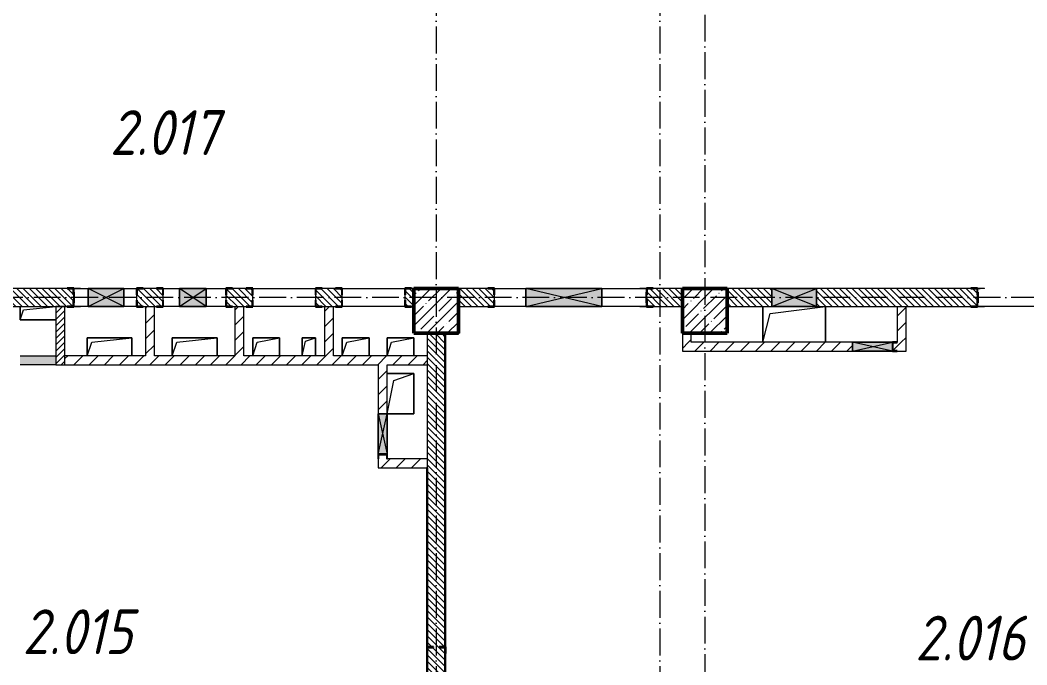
# Model space of a CAD drawing. Header units: millimetres. Extents: x -213536 to 1564669, y -45299 to 942238.
# Drawn here: x 34258 to 45508, y 517996 to 525194 of the extents above; entities that cross this region are included whole.
import ezdxf

# ---------------------------------------------------------------- set-up
doc = ezdxf.new("R2010")
doc.units = ezdxf.units.MM
doc.linetypes.add('50_200_ШТРИХ_1Т_ш5_п1_п1_', pattern=[700, 500, -100, 0, -100])
for name, color, linetype, lineweight in [('2.4) ПГП вычит ЖБбалки 0.4 м -', 24, 'Continuous', 30), ('3.1) ЖБ окна 1.2 м', 102, 'Continuous', 30), ('A-DETL-GENF-OTLN', 7, 'Continuous', 9), ('A-FLOR-____-OTLN', 7, 'Continuous', 9), ('A-GENM-____-MCUT', 7, 'Continuous', 25), ('A-GENM-____-OTLN', 7, 'Continuous', 9), ('A-GENM-____-OTLN-1', 7, 'Continuous', 25), ('A-GLAZ-____-OTLN', 7, 'Continuous', 9), ('A-WALL-____-MCUT', 7, 'Continuous', 13), ('A-WALL-____-PATT-1', 7, 'Continuous', 9), ('A-WALL-FNSH-MCUT-1', 7, 'Continuous', 9), ('I-WALL-____-OTLN', 7, 'Continuous', 9), ('S-COLS-____-MCUT', 7, 'Continuous', 50), ('S-COLS-____-OTLN', 7, 'Continuous', 9), ('S-GRID-____-OTLN-1', 7, '50_200_ШТРИХ_1Т_ш5_п1_п1_', 9), ('Марки помещений', 7, 'Continuous', 9)]:
    doc.layers.add(name, color=color, linetype=linetype, lineweight=lineweight)
doc.styles.add('ISOCPEUR_I_2', font='isocpeui.ttf', dxfattribs={"width": 0.85, "height": 2.3})
pattern_1 = [(135, (-15591.663, 459015.94), (-35.35534, -35.35534), [])]
pattern_2 = [(45, (-15591.66, 459015.94), (-84.85281, 84.85281), [])]

# ---------------------------------------------------------------- blocks, each defined once
blk = doc.blocks.new('BSC_Колонна _Прямоугольная - 500х500-V18-АР1_План отверстий 2 этажа в осях 1-64_Ю-ЯЯ')
at = {"layer": 'S-COLS-____-OTLN'}
h = blk.add_hatch(dxfattribs=at)
h.set_pattern_fill('FP_27', color=256, style=0, pattern_type=2)
h.set_pattern_definition([(45, (-54500, -62931.04), (-114.04925, 114.04925), []), (45, (-54385.95, -62931.04), (-114.04925, 114.04925), [201.613, -40.323, 3.353, -36.97])])
h.paths.add_polyline_path([(-250, -250), (250, -250), (250, 250), (-250, 250)], flags=0)
at = {"layer": 'S-COLS-____-MCUT'}
for p, q in [((250, 250), (-250, 250)), ((-250, 250), (-250, -250)), ((250, -250), (250, 250)), ((-250, -250), (250, -250))]:
    blk.add_line(p, q, dxfattribs=at)
blk = doc.blocks.new('BSC_Колонна _Прямоугольная - 500х500-V62-АР1_План отверстий 2 этажа в осях 1-64_Ю-ЯЯ')
at = {"layer": 'S-COLS-____-OTLN'}
h = blk.add_hatch(dxfattribs=at)
h.set_pattern_fill('FP_73', color=256, style=0, pattern_type=2)
h.set_pattern_definition([(45, (-57500, -62931.04), (-114.04925, 114.04925), []), (45, (-57385.95, -62931.04), (-114.04925, 114.04925), [201.613, -40.323, 3.353, -36.97])])
h.paths.add_polyline_path([(-250, -250), (250, -250), (250, 250), (-250, 250)], flags=0)
at = {"layer": 'S-COLS-____-MCUT'}
for p, q in [((250, 250), (-250, 250)), ((-250, 250), (-250, -250)), ((250, -250), (250, 250)), ((-250, -250), (250, -250))]:
    blk.add_line(p, q, dxfattribs=at)
blk = doc.blocks.new('154_Стойка_СКБ_Уголок - СМ-2180_200-28268025-АР1_План отверстий 2 этажа в осях 1-64_Ю-ЯЯ')
at = {"layer": 'A-GENM-____-MCUT'}
for p, q in [((125, 156), (125, 81)), ((200, 156), (125, 156)), ((131, 81), (131, 150)), ((131, 150), (200, 150)), ((200, 150), (200, 156)), ((125, 81), (131, 81)), ((131, 19), (125, 19)), ((125, 19), (125, -56)), ((131, -50), (131, 19)), ((125, -56), (200, -56)), ((200, -50), (131, -50)), ((200, -56), (200, -50))]:
    blk.add_line(p, q, dxfattribs=at)
blk = doc.blocks.new('Стойка_Влож_Полоса боковая - Полоса-28213942-АР1_План отверстий 2 этажа в осях 1-64_Ю-ЯЯ')
at = {"layer": 'A-GENM-____-OTLN'}
for p, q in [((-5, 60), (0, 60)), ((-5, -60), (-5, 60)), ((0, -60), (-5, -60))]:
    blk.add_line(p, q, dxfattribs=at)
blk = doc.blocks.new('Стойка_Влож_Уголок_Опорный - Уголок-28213941-АР1_План отверстий 2 этажа в осях 1-64_Ю-ЯЯ')
at = {"layer": 'A-GENM-____-OTLN'}
for p, q in [((-212, -6), (-212, 0)), ((0, 0), (0, -6)), ((-212, -75), (-212, -6)), ((-212, -6), (-206, -6)), ((-212, -75), (-206, -75)), ((-6, -6), (0, -6)), ((-6, -75), (0, -75)), ((0, -6), (0, -75))]:
    blk.add_line(p, q, dxfattribs=at)
blk = doc.blocks.new('Фахверк_СКБ_Уголок - 200_3960_зеркало-28268689-АР1_План отверстий 2 этажа в осях 1-64_Ю-ЯЯ')
at = {"layer": 'A-GENM-____-MCUT'}
for p, q in [((200, 156), (125, 156)), ((125, 156), (125, 81)), ((131, 81), (131, 150)), ((131, 150), (200, 150)), ((200, 150), (200, 156)), ((125, 81), (131, 81)), ((131, 19), (125, 19)), ((125, 19), (125, -56)), ((131, -50), (131, 19)), ((125, -56), (200, -56)), ((200, -50), (131, -50)), ((200, -56), (200, -50))]:
    blk.add_line(p, q, dxfattribs=at)
blk = doc.blocks.new('Фахверк_СКБ_Уголок - 200_3960-28268576-АР1_План отверстий 2 этажа в осях 1-64_Ю-ЯЯ')
at = {"layer": 'A-GENM-____-MCUT'}
for p, q in [((200, 156), (125, 156)), ((125, 156), (125, 81)), ((131, 81), (131, 150)), ((131, 150), (200, 150)), ((200, 150), (200, 156)), ((125, 81), (131, 81)), ((131, 19), (125, 19)), ((125, 19), (125, -56)), ((131, -50), (131, 19)), ((125, -56), (200, -56)), ((200, -50), (131, -50)), ((200, -56), (200, -50))]:
    blk.add_line(p, q, dxfattribs=at)
blk = doc.blocks.new('АР_Перемычка - АР_Перемычка-28444941-АР1_План отверстий 2 этажа в осях 1-64_Ю-ЯЯ')
at = {"layer": 'A-GENM-____-OTLN'}
blk.add_line((-400, -100), (-392, -100), dxfattribs=at)
blk = doc.blocks.new('154_Стойка_СКБ_Уголок - СМ-2480_200-28346303-АР1_План отверстий 2 этажа в осях 1-64_Ю-ЯЯ')
at = {"layer": 'A-GENM-____-MCUT'}
for p, q in [((125, 156), (125, 81)), ((200, 156), (125, 156)), ((131, 81), (131, 150)), ((131, 150), (200, 150)), ((200, 150), (200, 156)), ((125, 81), (131, 81)), ((131, 19), (125, 19)), ((125, 19), (125, -56)), ((131, -50), (131, 19)), ((125, -56), (200, -56)), ((200, -50), (131, -50)), ((200, -56), (200, -50))]:
    blk.add_line(p, q, dxfattribs=at)
blk = doc.blocks.new('Стойка_Влож_Полоса боковая - Полоса-V150-АР1_План отверстий 2 этажа в осях 1-64_Ю-ЯЯ')
at = {"layer": 'A-GENM-____-OTLN'}
for p, q in [((-5, 60), (0, 60)), ((-5, -60), (-5, 60)), ((0, 31), (0, -31)), ((0, -60), (-5, -60))]:
    blk.add_line(p, q, dxfattribs=at)
blk = doc.blocks.new('AR_Отверстие Ниша - Лючок-32403922-АР1_План отверстий 2 этажа в осях 1-64_Ю-ЯЯ')
at = {"layer": 'A-GLAZ-____-OTLN'}
blk.add_hatch(color=256, dxfattribs=at).paths.add_polyline_path([(-200, 50), (-200, -50), (200, -50), (200, 50)], flags=0)
for p, q in [((-200, 50), (200, 50)), ((-200, -50), (-200, 50)), ((200, -50), (-200, -50))]:
    blk.add_line(p, q, dxfattribs=at)
blk = doc.blocks.new('Фахверк_СКБ_Уголок - 200_3550-28267367-АР1_План отверстий 2 этажа в осях 1-64_Ю-ЯЯ')
at = {"layer": 'A-GENM-____-MCUT'}
for p, q in [((200, 156), (125, 156)), ((125, 156), (125, 81)), ((131, 81), (131, 150)), ((131, 150), (200, 150)), ((200, 150), (200, 156)), ((125, 81), (131, 81)), ((131, 19), (125, 19)), ((125, 19), (125, -56)), ((131, -50), (131, 19)), ((125, -56), (200, -56)), ((200, -50), (131, -50)), ((200, -56), (200, -50))]:
    blk.add_line(p, q, dxfattribs=at)
blk = doc.blocks.new('AR_Отверстие прямоугольное _в плите_ - AR_Отверстие прямоугольное _в плите_-V152-АР1_План отверстий 2 этажа в осях 1-64_Ю-ЯЯ')
at = {"layer": 'A-GENM-____-OTLN'}
for p, q in [((250, 100), (-250, 100)), ((-250, 100), (-250, -100)), ((-250, -100), (-200, 50)), ((-200, 50), (250, 100)), ((250, -100), (250, 100))]:
    blk.add_line(p, q, dxfattribs=at)
blk = doc.blocks.new('AR_Отверстие прямоугольное _в плите_ - AR_Отверстие прямоугольное _в плите_-30423629-АР1_План отверстий 2 этажа в осях 1-64_Ю-ЯЯ')
at = {"layer": 'A-GENM-____-OTLN'}
for p, q in [((150, 100), (-150, 100)), ((-150, 100), (-150, -100)), ((-150, -100), (-100, 50)), ((-100, 50), (150, 100)), ((150, -100), (150, 100))]:
    blk.add_line(p, q, dxfattribs=at)
blk = doc.blocks.new('AR_Отверстие прямоугольное _в плите_ - AR_Отверстие прямоугольное _в плите_-30423631-АР1_План отверстий 2 этажа в осях 1-64_Ю-ЯЯ')
at = {"layer": 'A-GENM-____-OTLN'}
for p, q in [((75, 100), (-75, 100)), ((-75, 100), (-75, -100)), ((-75, -100), (-37, 63)), ((-37, 63), (75, 100)), ((75, -100), (75, 100))]:
    blk.add_line(p, q, dxfattribs=at)
blk = doc.blocks.new('AR_Отверстие прямоугольное _в плите_ - AR_Отверстие прямоугольное _в плите_-V154-АР1_План отверстий 2 этажа в осях 1-64_Ю-ЯЯ')
at = {"layer": 'A-GENM-____-OTLN'}
for p, q in [((-200, 75), (-200, -75)), ((-200, -75), (-163, 37)), ((-163, 37), (200, 75)), ((-200, -75), (200, -75))]:
    blk.add_line(p, q, dxfattribs=at)
blk = doc.blocks.new('AR_Отверстие прямоугольное _в плите_ - AR_Отверстие прямоугольное _в плите_-V178-АР1_План отверстий 2 этажа в осях 1-64_Ю-ЯЯ')
at = {"layer": 'A-GENM-____-OTLN'}
for p, q in [((-350, 200), (-350, -200)), ((-350, -200), (-270, 120)), ((-270, 120), (350, 200)), ((350, -200), (350, 200))]:
    blk.add_line(p, q, dxfattribs=at)
blk = doc.blocks.new('AR_Отверстие прямоугольное _в плите_ - AR_Отверстие прямоугольное _в плите_-30552603-АР1_План отверстий 2 этажа в осях 1-64_Ю-ЯЯ')
at = {"layer": 'A-GENM-____-OTLN'}
for p, q in [((150, 225), (-150, 225)), ((-75, 150), (150, 225)), ((150, -225), (150, 225)), ((-150, -225), (-75, 150)), ((-150, -225), (150, -225))]:
    blk.add_line(p, q, dxfattribs=at)
blk = doc.blocks.new('AR_Отверстие прямоугольное _в стене_ - AR_Отверстие прямоугольное _в стене__ЭОМ-36405773-АР1_План отверстий 2 этажа в осях 1-64_Ю-ЯЯ')
at = {"layer": 'A-GLAZ-____-OTLN'}
blk.add_hatch(color=256, dxfattribs=at).paths.add_polyline_path([(200, 100), (-200, 100), (-200, -100), (200, -100)], flags=0)
at = {"layer": 'A-DETL-GENF-OTLN'}
for p, q in [((-200, -100), (-200, 100)), ((-200, 100), (200, 100)), ((200, 100), (-200, -100)), ((-200, 100), (200, -100)), ((200, 100), (-200, 100)), ((-200, 100), (-200, -100)), ((200, 100), (200, -100)), ((200, -100), (200, 100)), ((200, -100), (-200, -100)), ((-200, -100), (200, -100))]:
    blk.add_line(p, q, dxfattribs=at)
blk = doc.blocks.new('AR_Отверстие прямоугольное _в стене__БезПР - AR_Отверстие прямоугольное _в стене__БезПР-36392850-АР1_План отверстий 2 этажа в осях 1-64_Ю-ЯЯ')
at = {"layer": 'A-GLAZ-____-OTLN'}
blk.add_hatch(color=256, dxfattribs=at).paths.add_polyline_path([(150, 100), (-150, 100), (-150, -100), (150, -100)], flags=0)
at = {"layer": 'A-DETL-GENF-OTLN'}
for p, q in [((-150, -100), (-150, 100)), ((-150, 100), (150, 100)), ((150, 100), (-150, -100)), ((-150, 100), (150, -100)), ((150, 100), (-150, 100)), ((-150, 100), (-150, -100)), ((150, 100), (150, -100)), ((150, -100), (150, 100)), ((150, -100), (-150, -100)), ((-150, -100), (150, -100))]:
    blk.add_line(p, q, dxfattribs=at)
blk = doc.blocks.new('AR_Отверстие прямоугольное _в стене_ - AR_Отверстие прямоугольное _в стене__ОВ-36819370-АР1_План отверстий 2 этажа в осях 1-64_Ю-ЯЯ')
at = {"layer": 'A-GLAZ-____-OTLN'}
blk.add_hatch(color=256, dxfattribs=at).paths.add_polyline_path([(250, 100), (-250, 100), (-250, -100), (250, -100)], flags=0)
at = {"layer": 'A-DETL-GENF-OTLN'}
for p, q in [((-250, -100), (-250, 100)), ((-250, 100), (250, 100)), ((250, 100), (-250, -100)), ((-250, 100), (250, -100)), ((250, 100), (-250, 100)), ((-250, 100), (-250, -100)), ((250, 100), (250, -100)), ((250, -100), (250, 100)), ((250, -100), (-250, -100)), ((-250, -100), (250, -100))]:
    blk.add_line(p, q, dxfattribs=at)
blk = doc.blocks.new('AR_Отверстие прямоугольное _в стене_ - AR_Отверстие прямоугольное _в стене__ОВ-36815583-АР1_План отверстий 2 этажа в осях 1-64_Ю-ЯЯ')
at = {"layer": 'A-GLAZ-____-OTLN'}
blk.add_hatch(color=256, dxfattribs=at).paths.add_polyline_path([(-225, 50), (-225, -50), (225, -50), (225, 50)], flags=0)
at = {"layer": 'A-DETL-GENF-OTLN'}
for p, q in [((-225, 50), (225, 50)), ((225, 50), (-225, -50)), ((-225, 50), (225, -50)), ((225, 50), (-225, 50)), ((225, 50), (225, -50)), ((225, -50), (225, 50)), ((225, -50), (-225, -50)), ((-225, -50), (225, -50))]:
    blk.add_line(p, q, dxfattribs=at)
blk = doc.blocks.new('AR_Отверстие прямоугольное _в стене_ - AR_Отверстие прямоугольное _в стене__ОВ-36816157-АР1_План отверстий 2 этажа в осях 1-64_Ю-ЯЯ')
at = {"layer": 'A-GLAZ-____-OTLN'}
blk.add_hatch(color=256, dxfattribs=at).paths.add_polyline_path([(-425, 100), (-425, -100), (425, -100), (425, 100)], flags=0)
at = {"layer": 'A-DETL-GENF-OTLN'}
for p, q in [((-425, -100), (-425, 100)), ((-425, 100), (425, 100)), ((425, 100), (-425, -100)), ((-425, 100), (425, -100)), ((425, 100), (-425, 100)), ((-425, 100), (-425, -100)), ((425, 100), (425, -100)), ((425, -100), (425, 100)), ((425, -100), (-425, -100)), ((-425, -100), (425, -100))]:
    blk.add_line(p, q, dxfattribs=at)
blk = doc.blocks.new('154_Фахверк_СКБ_Швеллер - Тип_100_3960_зеркало-36793856-АР1_План отверстий 2 этажа в осях 1-64_Ю-ЯЯ')
at = {"layer": 'A-GENM-____-MCUT'}
for p, q in [((175, 50), (125, 50)), ((125, 50), (125, -50)), ((128, 47), (175, 47)), ((128, -47), (128, 47)), ((175, 47), (175, 50)), ((125, -50), (175, -50)), ((175, -47), (128, -47)), ((175, -50), (175, -47))]:
    blk.add_line(p, q, dxfattribs=at)
blk = doc.blocks.new('2этаж')
at = {"layer": 'S-GRID-____-OTLN-1', "color": 251, "ltscale": 0.6, "true_color": 0x636466}
for p, q in [((38908.3, 549908.8), (38908.3, 511907.5)), ((41408.3, 549908.8), (41408.3, 511907.5)), ((41908.3, 549620.5), (41908.3, 512048.6)), ((88482.7, 522097), (-20260.4, 522097))]:
    blk.add_line(p, q, dxfattribs=at)

msp = doc.modelspace()

# ---------------------------------------------------------------- hatches: boundary and pattern name
at = {"layer": 'A-WALL-____-PATT-1'}
h = msp.add_hatch(dxfattribs=at)
h.set_pattern_fill('FP_6', color=256, style=0, pattern_type=2)
h.set_pattern_definition(pattern_1)
h.paths.add_polyline_path([(38633.3, 521997), (38658.3, 521997), (38658.3, 522197), (38564.3, 522197), (38564.3, 522128), (38558.3, 522128), (38558.3, 522066), (38564.3, 522066), (38564.3, 521997)], flags=0)
h.paths.add_polyline_path([(36564.3, 521997), (36852.3, 521997), (36852.3, 522066), (36858.3, 522066), (36858.3, 522128), (36852.3, 522128), (36852.3, 522197), (36564.3, 522197), (36564.3, 522128), (36558.3, 522128), (36558.3, 522066), (36564.3, 522066)], flags=0)
h.paths.add_polyline_path([(37564.3, 521997), (37852.3, 521997), (37852.3, 522066), (37858.3, 522066), (37858.3, 522128), (37852.3, 522128), (37852.3, 522197), (37564.3, 522197), (37564.3, 522128), (37558.3, 522128), (37558.3, 522066), (37564.3, 522066), (37564.3, 522001)], flags=0)
h.paths.add_polyline_path([(35633.3, 521997), (35852.3, 521997), (35852.3, 522066), (35858.3, 522066), (35858.3, 522128), (35852.3, 522128), (35852.3, 522197), (35564.3, 522197), (35564.3, 522128), (35558.3, 522128), (35558.3, 522066), (35564.3, 522066), (35564.3, 521997)], flags=0)
h.paths.add_polyline_path([(34783.3, 521997), (34852.3, 521997), (34852.3, 522066), (34858.3, 522066), (34858.3, 522128), (34852.3, 522128), (34852.3, 522197), (33158.3, 522197), (33158.3, 521997), (34766.9, 521997)], flags=0)
h = msp.add_hatch(dxfattribs=at)
h.set_pattern_fill('FP_6', color=256, style=0, pattern_type=2)
h.set_pattern_definition(pattern_1)
h.paths.add_polyline_path([(41264.3, 521997), (41658.3, 521997), (41658.3, 522197), (41264.3, 522197), (41264.3, 522128), (41258.3, 522128), (41258.3, 522066), (41264.3, 522066), (41264.3, 522037)], flags=0)
h.paths.add_polyline_path([(39158.3, 521997), (39552.3, 521997), (39552.3, 522066), (39558.3, 522066), (39558.3, 522128), (39552.3, 522128), (39552.3, 522197), (39158.3, 522197)], flags=0)
h = msp.add_hatch(dxfattribs=at)
h.set_pattern_fill('FP_6', color=256, style=0, pattern_type=2)
h.set_pattern_definition(pattern_1)
h.paths.add_polyline_path([(47658.3, 521997), (47658.3, 522197), (46764.3, 522197), (46764.3, 522128), (46758.3, 522128), (46758.3, 522066), (46764.3, 522066), (46764.3, 521997), (46964.3, 521997)], flags=0)
h.paths.add_polyline_path([(44883.3, 521997), (44952.3, 521997), (44952.3, 522066), (44958.3, 522066), (44958.3, 522128), (44952.3, 522128), (44952.3, 522197), (43158.3, 522197), (43158.3, 521997), (44488.2, 521997)], flags=0)
h.paths.add_polyline_path([(42158.3, 521997), (42658.3, 521997), (42658.3, 522197), (42158.3, 522197)], flags=0)
h = msp.add_hatch(dxfattribs=at)
h.set_pattern_fill('FP_5', color=256, style=0, pattern_type=2)
h.set_pattern_definition([(45, (-15591.663, 459015.94), (-35.35534, 35.35534), [])])
h.paths.add_polyline_path([(34758.3, 521347), (34758.3, 521997), (34658.3, 521997), (34658.3, 521347)], flags=0)
h = msp.add_hatch(dxfattribs=at)
h.set_pattern_fill('FP_4', color=256, style=0, pattern_type=2)
h.set_pattern_definition(pattern_2)
h.paths.add_polyline_path([(35758.3, 521447), (35758.3, 521997), (35658.3, 521997), (35658.3, 521447)], flags=0)
h = msp.add_hatch(dxfattribs=at)
h.set_pattern_fill('FP_4', color=256, style=0, pattern_type=2)
h.set_pattern_definition(pattern_2)
h.paths.add_polyline_path([(36758.3, 521447), (36758.3, 521997), (36658.3, 521997), (36658.3, 521447)], flags=0)
h = msp.add_hatch(dxfattribs=at)
h.set_pattern_fill('FP_4', color=256, style=0, pattern_type=2)
h.set_pattern_definition(pattern_2)
h.paths.add_polyline_path([(37758.3, 521447), (37758.3, 521997), (37658.3, 521997), (37658.3, 521447)], flags=0)
h = msp.add_hatch(dxfattribs=at)
h.set_pattern_fill('FP_4', color=256, style=0, pattern_type=2)
h.set_pattern_definition(pattern_2)
h.paths.add_polyline_path([(44058.3, 521597), (44158.3, 521597), (44158.3, 521997), (44058.3, 521997)], flags=0)
h = msp.add_hatch(dxfattribs=at)
h.set_pattern_fill('FP_6', color=256, style=0, pattern_type=2)
h.set_pattern_definition(pattern_1)
h.paths.add_polyline_path([(39008.3, 514697), (39008.3, 518191), (38939.3, 518191), (38939.3, 518197), (39008.3, 518197), (39008.3, 521697), (38808.3, 521697), (38808.3, 518197), (38877.3, 518197), (38877.3, 518191), (38808.3, 518191), (38808.3, 514697)], flags=0)
h = msp.add_hatch(dxfattribs=at)
h.set_pattern_fill('FP_4', color=256, style=0, pattern_type=2)
h.set_pattern_definition(pattern_2)
h.paths.add_polyline_path([(41758.3, 521597), (41758.3, 521697), (41658.3, 521697), (41658.3, 521597)], flags=0)
h = msp.add_hatch(dxfattribs=at)
h.set_pattern_fill('FP_4', color=256, style=0, pattern_type=2)
h.set_pattern_definition(pattern_2)
h.paths.add_polyline_path([(43558.3, 521497), (43558.3, 521597), (41658.3, 521597), (41658.3, 521497), (42720.7, 521497)], flags=0)
h.paths.add_polyline_path([(44158.3, 521497), (44158.3, 521597), (44058.3, 521597), (44058.3, 521594), (44011.3, 521594), (44011.3, 521500), (44058.3, 521500), (44058.3, 521497)], flags=0)
h = msp.add_hatch(dxfattribs=at)
h.set_pattern_fill('FP_4', color=256, style=0, pattern_type=2)
h.set_pattern_definition(pattern_2)
h.paths.add_polyline_path([(38358.3, 521347), (38808.3, 521347), (38808.3, 521447), (34758.3, 521447), (34758.3, 521347), (38301.9, 521347)], flags=0)
h = msp.add_hatch(dxfattribs=at)
h.set_pattern_fill('FP_4', color=256, style=0, pattern_type=2)
h.set_pattern_definition(pattern_2)
h.paths.add_polyline_path([(38355.3, 520297), (38355.3, 520344), (38261.3, 520344), (38261.3, 520297), (38308.3, 520297)], flags=0)
h.paths.add_polyline_path([(38258.3, 520797), (38358.3, 520797), (38358.3, 521347), (38258.3, 521347), (38258.3, 521083.8)], flags=0)
h = msp.add_hatch(dxfattribs=at)
h.set_pattern_fill('FP_4', color=256, style=0, pattern_type=2)
h.set_pattern_definition(pattern_2)
h.paths.add_polyline_path([(38355.3, 520197), (38808.3, 520197), (38808.3, 520297), (38258.3, 520297), (38258.3, 520197), (38261.3, 520197)], flags=0)

# ---------------------------------------------------------------- linework, layer by layer
at = {"layer": '2.4) ПГП вычит ЖБбалки 0.4 м -'}
for points in [[(39158.3, 521997), (39158.3, 521697), (39008.3, 521697), (39008.3, 514697), (39158.3, 514697)], [(38808.3, 520197), (38808.3, 514697)]]:
    msp.add_lwpolyline(points, dxfattribs=at)
at = {"layer": 'A-FLOR-____-OTLN'}
for p, q in [((34258.3, 521847), (34258.3, 521997)), ((42558.3, 521597), (42558.3, 521997)), ((43258.3, 521997), (43258.3, 521597)), ((34658.3, 521847), (34258.3, 521847)), ((35008.3, 521647), (35508.3, 521647)), ((35008.3, 521447), (35008.3, 521647)), ((35508.3, 521647), (35508.3, 521447)), ((35958.3, 521647), (36458.3, 521647)), ((35958.3, 521447), (35958.3, 521647)), ((36458.3, 521647), (36458.3, 521447)), ((36858.3, 521647), (37158.3, 521647)), ((36858.3, 521447), (36858.3, 521647)), ((37158.3, 521647), (37158.3, 521447)), ((37408.3, 521647), (37558.3, 521647)), ((37408.3, 521447), (37408.3, 521647)), ((37558.3, 521647), (37558.3, 521447)), ((37858.3, 521647), (38158.3, 521647)), ((37858.3, 521447), (37858.3, 521647)), ((38158.3, 521647), (38158.3, 521447)), ((38358.3, 521647), (38658.3, 521647)), ((38358.3, 521447), (38358.3, 521647)), ((38658.3, 521647), (38658.3, 521447)), ((38358.3, 521247), (38658.3, 521247)), ((38658.3, 521247), (38658.3, 520797)), ((38658.3, 520797), (38358.3, 520797))]:
    msp.add_line(p, q, dxfattribs=at)
at = {"layer": 'A-WALL-____-MCUT'}
for p, q in [((34783.3, 522197), (33158.3, 522197)), ((34858.3, 522066), (34858.3, 522128)), ((35558.3, 522128), (35558.3, 522066)), ((35783.3, 522197), (35633.3, 522197)), ((35858.3, 522066), (35858.3, 522128)), ((36558.3, 522128), (36558.3, 522066)), ((36783.3, 522197), (36633.3, 522197)), ((36858.3, 522066), (36858.3, 522128)), ((37558.3, 522128), (37558.3, 522066)), ((37783.3, 522197), (37633.3, 522197)), ((37858.3, 522066), (37858.3, 522128)), ((38558.3, 522128), (38558.3, 522066)), ((38658.3, 522197), (38633.3, 522197)), ((39483.3, 522197), (39158.3, 522197)), ((39558.3, 522066), (39558.3, 522128)), ((41658.3, 522197), (41333.3, 522197)), ((42658.3, 522197), (42158.3, 522197)), ((44883.3, 522197), (43158.3, 522197)), ((33158.3, 521997), (34783.3, 521997)), ((35633.3, 521997), (35783.3, 521997)), ((36633.3, 521997), (36783.3, 521997)), ((37633.3, 521997), (37783.3, 521997)), ((38633.3, 521997), (38658.3, 521997)), ((39158.3, 521997), (39483.3, 521997)), ((41333.3, 521997), (41658.3, 521997)), ((42158.3, 521997), (42658.3, 521997)), ((43158.3, 521997), (44883.3, 521997)), ((38808.3, 521697), (38808.3, 518197)), ((39008.3, 518197), (39008.3, 521697)), ((38808.3, 518122), (38808.3, 514697)), ((39008.3, 514697), (39008.3, 518122))]:
    msp.add_line(p, q, dxfattribs=at)
at = {"layer": 'A-WALL-FNSH-MCUT-1'}
for p, q in [((34758.3, 521997), (34658.3, 521997)), ((34658.3, 521997), (34658.3, 521447)), ((34758.3, 521347), (34758.3, 521997)), ((35658.3, 521997), (35658.3, 521447)), ((35758.3, 521447), (35758.3, 521997)), ((36658.3, 521997), (36658.3, 521447)), ((36758.3, 521447), (36758.3, 521997)), ((37658.3, 521997), (37658.3, 521447)), ((37758.3, 521447), (37758.3, 521997)), ((44058.3, 521997), (44058.3, 521597)), ((44158.3, 521497), (44158.3, 521997)), ((41658.3, 521697), (41658.3, 521497)), ((41758.3, 521597), (41758.3, 521697)), ((43558.3, 521597), (41758.3, 521597)), ((35658.3, 521447), (34758.3, 521447)), ((36658.3, 521447), (35758.3, 521447)), ((37658.3, 521447), (36758.3, 521447)), ((38808.3, 521447), (37758.3, 521447)), ((41658.3, 521497), (43558.3, 521497)), ((44058.3, 521497), (44158.3, 521497)), ((34658.3, 521347), (38258.3, 521347)), ((38258.3, 521347), (38258.3, 520797)), ((38358.3, 520797), (38358.3, 521347)), ((38358.3, 521347), (38808.3, 521347)), ((38258.3, 520297), (38258.3, 520197)), ((38808.3, 520297), (38358.3, 520297)), ((38258.3, 520197), (38808.3, 520197))]:
    msp.add_line(p, q, dxfattribs=at)
at = {"layer": 'I-WALL-____-OTLN'}
for p, q in [((34858.3, 522197), (35018.3, 522197)), ((35418.3, 522197), (35558.3, 522197)), ((35858.3, 522197), (36038.3, 522197)), ((36338.3, 522197), (36558.3, 522197)), ((36858.3, 522197), (37558.3, 522197)), ((37858.3, 522197), (38558.3, 522197)), ((39558.3, 522197), (39908.3, 522197)), ((40758.3, 522197), (41258.3, 522197)), ((44958.3, 522197), (44988.3, 522197)), ((35018.3, 521997), (34858.3, 521997)), ((35558.3, 521997), (35418.3, 521997)), ((36038.3, 521997), (35858.3, 521997)), ((36558.3, 521997), (36338.3, 521997)), ((37558.3, 521997), (36858.3, 521997)), ((38558.3, 521997), (37858.3, 521997)), ((39908.3, 521997), (39558.3, 521997)), ((41258.3, 521997), (40758.3, 521997)), ((46758.3, 521997), (44958.3, 521997))]:
    msp.add_line(p, q, dxfattribs=at)

# ---------------------------------------------------------------- block references
at = {"layer": '3.1) ЖБ окна 1.2 м'}
msp.add_blockref('2этаж', (0, 0), dxfattribs=at)
at = {"layer": 'A-GENM-____-OTLN'}
for name, p, rotation in [('Стойка_Влож_Уголок_Опорный - Уголок-28213941-АР1_План отверстий 2 этажа в осях 1-64_Ю-ЯЯ', (34858.3, 522203), 89.99999999999955), ('Стойка_Влож_Полоса боковая - Полоса-28213942-АР1_План отверстий 2 этажа в осях 1-64_Ю-ЯЯ', (34858.3, 522097), 180), ('Стойка_Влож_Уголок_Опорный - Уголок-28213941-АР1_План отверстий 2 этажа в осях 1-64_Ю-ЯЯ', (41258.3, 521991), 269.9999999999995), ('Стойка_Влож_Уголок_Опорный - Уголок-28213941-АР1_План отверстий 2 этажа в осях 1-64_Ю-ЯЯ', (44958.3, 522203), 89.99999999999955), ('Стойка_Влож_Полоса боковая - Полоса-V150-АР1_План отверстий 2 этажа в осях 1-64_Ю-ЯЯ', (44958.3, 522097), 180)]:
    msp.add_blockref(name, p, dxfattribs=dict(at, rotation=rotation))
for name, p in [('Стойка_Влож_Полоса боковая - Полоса-V150-АР1_План отверстий 2 этажа в осях 1-64_Ю-ЯЯ', (41258.3, 522097)), ('AR_Отверстие прямоугольное _в плите_ - AR_Отверстие прямоугольное _в плите_-V154-АР1_План отверстий 2 этажа в осях 1-64_Ю-ЯЯ', (34458.3, 521922)), ('AR_Отверстие прямоугольное _в плите_ - AR_Отверстие прямоугольное _в плите_-V178-АР1_План отверстий 2 этажа в осях 1-64_Ю-ЯЯ', (42908.3, 521797)), ('АР_Перемычка - АР_Перемычка-28444941-АР1_План отверстий 2 этажа в осях 1-64_Ю-ЯЯ', (44958.3, 522097)), ('AR_Отверстие прямоугольное _в плите_ - AR_Отверстие прямоугольное _в плите_-V152-АР1_План отверстий 2 этажа в осях 1-64_Ю-ЯЯ', (35258.3, 521547)), ('AR_Отверстие прямоугольное _в плите_ - AR_Отверстие прямоугольное _в плите_-V152-АР1_План отверстий 2 этажа в осях 1-64_Ю-ЯЯ', (36208.3, 521547)), ('AR_Отверстие прямоугольное _в плите_ - AR_Отверстие прямоугольное _в плите_-30423629-АР1_План отверстий 2 этажа в осях 1-64_Ю-ЯЯ', (37008.3, 521547)), ('AR_Отверстие прямоугольное _в плите_ - AR_Отверстие прямоугольное _в плите_-30423631-АР1_План отверстий 2 этажа в осях 1-64_Ю-ЯЯ', (37483.3, 521547)), ('AR_Отверстие прямоугольное _в плите_ - AR_Отверстие прямоугольное _в плите_-30423629-АР1_План отверстий 2 этажа в осях 1-64_Ю-ЯЯ', (38008.3, 521547)), ('AR_Отверстие прямоугольное _в плите_ - AR_Отверстие прямоугольное _в плите_-30423629-АР1_План отверстий 2 этажа в осях 1-64_Ю-ЯЯ', (38508.3, 521547)), ('AR_Отверстие прямоугольное _в плите_ - AR_Отверстие прямоугольное _в плите_-30552603-АР1_План отверстий 2 этажа в осях 1-64_Ю-ЯЯ', (38508.3, 521022))]:
    msp.add_blockref(name, p, dxfattribs=at)
at = {"layer": 'A-GENM-____-OTLN-1'}
for name, p, rotation in [('154_Стойка_СКБ_Уголок - СМ-2180_200-28268025-АР1_План отверстий 2 этажа в осях 1-64_Ю-ЯЯ', (34983.3, 522147), 180), ('Фахверк_СКБ_Уголок - 200_3960-28268576-АР1_План отверстий 2 этажа в осях 1-64_Ю-ЯЯ', (35983.3, 522147), 180), ('Фахверк_СКБ_Уголок - 200_3960-28268576-АР1_План отверстий 2 этажа в осях 1-64_Ю-ЯЯ', (36983.3, 522147), 180), ('Фахверк_СКБ_Уголок - 200_3960-28268576-АР1_План отверстий 2 этажа в осях 1-64_Ю-ЯЯ', (37983.3, 522147), 180), ('Фахверк_СКБ_Уголок - 200_3960-28268576-АР1_План отверстий 2 этажа в осях 1-64_Ю-ЯЯ', (39683.3, 522147), 180), ('154_Стойка_СКБ_Уголок - СМ-2480_200-28346303-АР1_План отверстий 2 этажа в осях 1-64_Ю-ЯЯ', (45083.3, 522147), 180), ('154_Фахверк_СКБ_Швеллер - Тип_100_3960_зеркало-36793856-АР1_План отверстий 2 этажа в осях 1-64_Ю-ЯЯ', (38308.3, 520472), 270), ('Фахверк_СКБ_Уголок - 200_3550-28267367-АР1_План отверстий 2 этажа в осях 1-64_Ю-ЯЯ', (38858.3, 518322), 270.0000000000001)]:
    msp.add_blockref(name, p, dxfattribs=dict(at, rotation=rotation))
for name, p in [('Фахверк_СКБ_Уголок - 200_3960_зеркало-28268689-АР1_План отверстий 2 этажа в осях 1-64_Ю-ЯЯ', (35433.3, 522047)), ('Фахверк_СКБ_Уголок - 200_3960_зеркало-28268689-АР1_План отверстий 2 этажа в осях 1-64_Ю-ЯЯ', (36433.3, 522047)), ('Фахверк_СКБ_Уголок - 200_3960_зеркало-28268689-АР1_План отверстий 2 этажа в осях 1-64_Ю-ЯЯ', (37433.3, 522047)), ('Фахверк_СКБ_Уголок - 200_3960_зеркало-28268689-АР1_План отверстий 2 этажа в осях 1-64_Ю-ЯЯ', (38433.3, 522047)), ('154_Стойка_СКБ_Уголок - СМ-2480_200-28346303-АР1_План отверстий 2 этажа в осях 1-64_Ю-ЯЯ', (41133.3, 522047)), ('154_Фахверк_СКБ_Швеллер - Тип_100_3960_зеркало-36793856-АР1_План отверстий 2 этажа в осях 1-64_Ю-ЯЯ', (43883.3, 521547))]:
    msp.add_blockref(name, p, dxfattribs=at)
at = {"layer": 'A-GLAZ-____-OTLN'}
for name, p, rotation in [('AR_Отверстие прямоугольное _в стене_ - AR_Отверстие прямоугольное _в стене__ЭОМ-36405773-АР1_План отверстий 2 этажа в осях 1-64_Ю-ЯЯ', (35218.3, 522097), 180), ('AR_Отверстие прямоугольное _в стене__БезПР - AR_Отверстие прямоугольное _в стене__БезПР-36392850-АР1_План отверстий 2 этажа в осях 1-64_Ю-ЯЯ', (36188.3, 522097), 180), ('AR_Отверстие прямоугольное _в стене_ - AR_Отверстие прямоугольное _в стене__ОВ-36816157-АР1_План отверстий 2 этажа в осях 1-64_Ю-ЯЯ', (40333.3, 522097), 180), ('AR_Отверстие прямоугольное _в стене_ - AR_Отверстие прямоугольное _в стене__ОВ-36819370-АР1_План отверстий 2 этажа в осях 1-64_Ю-ЯЯ', (42908.3, 522097), 180), ('AR_Отверстие прямоугольное _в стене_ - AR_Отверстие прямоугольное _в стене__ОВ-36815583-АР1_План отверстий 2 этажа в осях 1-64_Ю-ЯЯ', (43783.3, 521547), 180), ('AR_Отверстие Ниша - Лючок-32403922-АР1_План отверстий 2 этажа в осях 1-64_Ю-ЯЯ', (34458.3, 521397), 180), ('AR_Отверстие прямоугольное _в стене_ - AR_Отверстие прямоугольное _в стене__ОВ-36815583-АР1_План отверстий 2 этажа в осях 1-64_Ю-ЯЯ', (38308.3, 520572), 90)]:
    msp.add_blockref(name, p, dxfattribs=dict(at, rotation=rotation))
at = {"layer": 'S-COLS-____-OTLN'}
for name, p in [('BSC_Колонна _Прямоугольная - 500х500-V18-АР1_План отверстий 2 этажа в осях 1-64_Ю-ЯЯ', (38908.3, 521947)), ('BSC_Колонна _Прямоугольная - 500х500-V62-АР1_План отверстий 2 этажа в осях 1-64_Ю-ЯЯ', (41908.3, 521947))]:
    msp.add_blockref(name, p, dxfattribs=at)

# ---------------------------------------------------------------- texts
at = {"layer": 'Марки помещений', "char_height": 500, "width": 737.552, "attachment_point": 1, "style": 'ISOCPEUR_I_2'}
for s, insert in [('2.017', (35261.8, 524188.7)), ('2.015', (34285.5, 518615)), ('2.016', (44261.4, 518544.1))]:
    msp.add_mtext(s, dxfattribs=dict(at, insert=insert))

doc.saveas('drawing.dxf')
